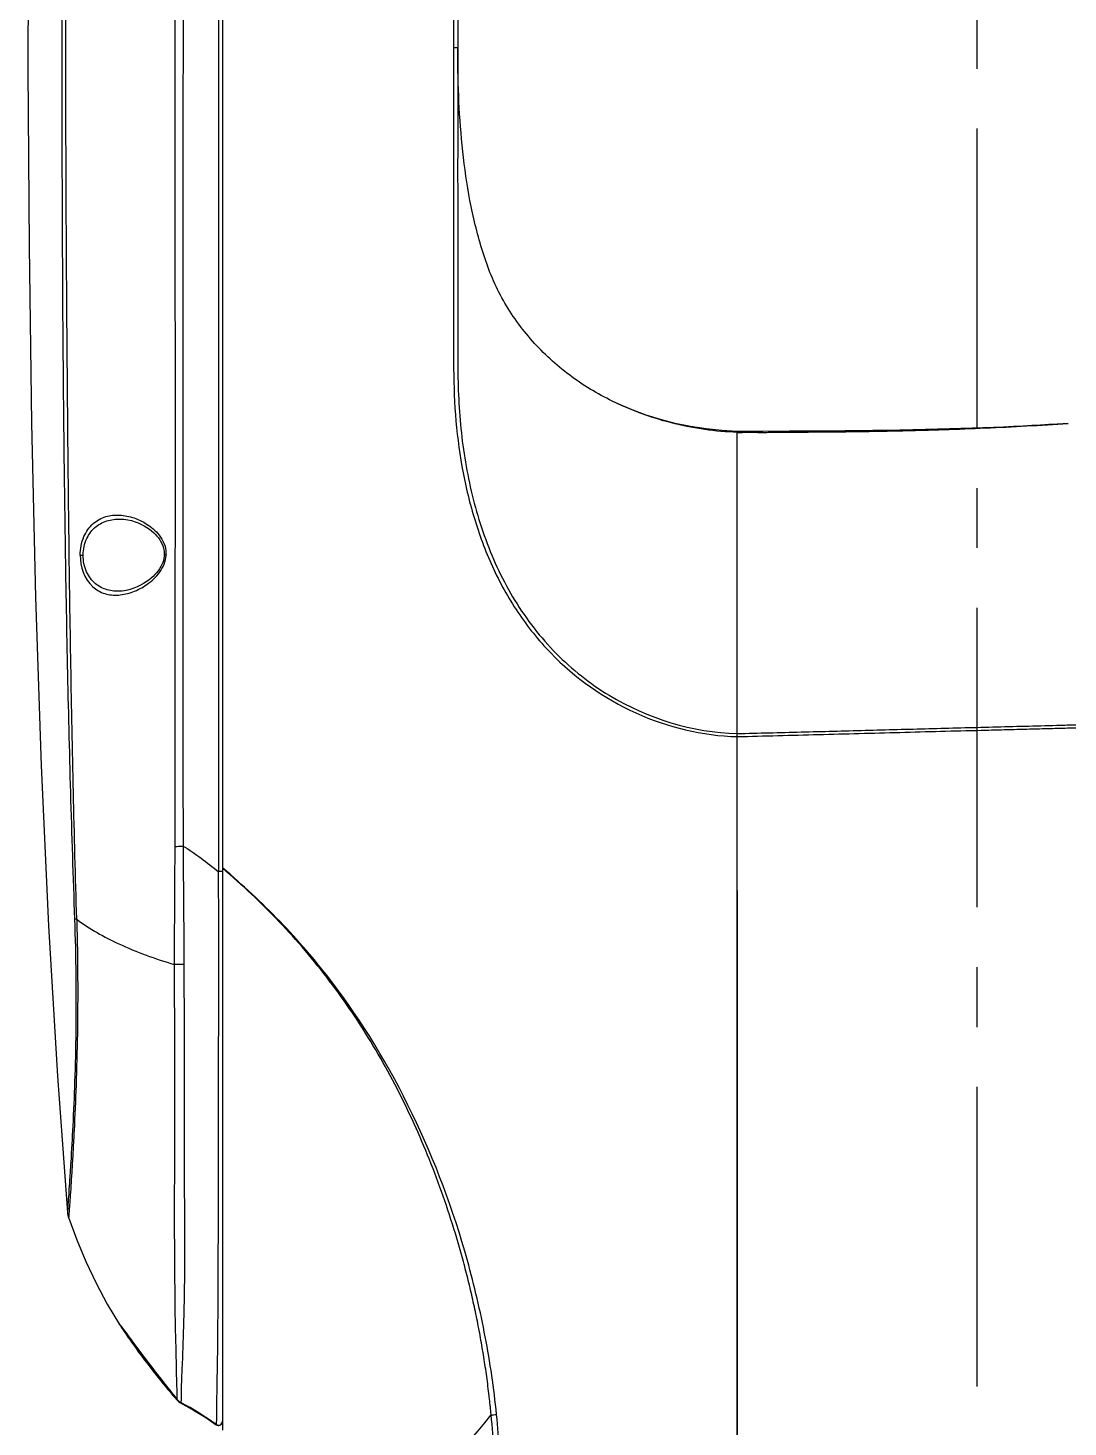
# Model space of a CAD drawing. Header units: millimetres. Extents: x 5828 to 6704, y 123 to 421.
# Drawn here: x 6334.94 to 6341.45, y 261.09 to 269.84 of the extents above; entities that cross this region are included whole.
import ezdxf

# ---------------------------------------------------------------- set-up
doc = ezdxf.new("R2010")
doc.units = ezdxf.units.MM
doc.linetypes.add('CENTER', pattern=[0.6, 0.375, -0.075, 0.075, -0.075])
doc.layers.add('中心线', color=7, linetype='Continuous')
doc.layers.add('外形图', color=7, linetype='Continuous')

msp = doc.modelspace()

# ---------------------------------------------------------------- linework, layer by layer
at = {"layer": '中心线', "linetype": 'CENTER', "ltscale": 5}
msp.add_line((6340.876, 281.2143), (6340.876, 224.7506), dxfattribs=at)
at = {"layer": '外形图', "linetype": 'ByBlock'}
for p, q in [((6337.5996, 276.5913), (6337.5996, 269.7204)), ((6337.626, 276.5663), (6337.626, 269.6549)), ((6336.1272, 276.481), (6336.1272, 264.5631)), ((6336.1535, 276.4926), (6336.1535, 261.0654)), ((6337.626, 269.7186), (6337.626, 269.7193)), ((6337.626, 269.6549), (6337.626, 269.719)), ((6337.626, 269.719), (6337.626, 269.7186)), ((6337.626, 269.7186), (6337.626, 269.7157)), ((6337.626, 269.7131), (6337.626, 269.7186)), ((6337.626, 269.7126), (6337.626, 269.7181)), ((6337.626, 269.7157), (6337.626, 269.7121)), ((6337.626, 269.7121), (6337.626, 269.7086)), ((6337.626, 268.0463), (6337.6258, 267.8916)), ((6339.5376, 267.3187), (6339.376, 267.3184)), ((6339.376, 267.3184), (6339.376, 267.3129)), ((6339.376, 241.5369), (6339.376, 267.3177)), ((6339.7041, 267.3193), (6339.5376, 267.3187)), ((6339.8751, 267.3203), (6339.7041, 267.3193)), ((6335.2623, 266.5444), (6335.2807, 266.5443)), ((6336.1542, 264.5857), (6336.1535, 264.5863)), ((6339.376, 264.4446), (6339.376, 241.1693)), ((6335.51, 261.7265), (6335.5108, 261.7256)), ((6335.5108, 261.7256), (6335.5148, 261.7205)), ((6335.5114, 261.7218), (6335.5136, 261.7181)), ((6335.5115, 261.7216), (6335.5114, 261.7218)), ((6335.5127, 261.7233), (6335.5131, 261.7229)), ((6335.5136, 261.7181), (6335.5159, 261.7147)), ((6335.5148, 261.7205), (6335.5172, 261.7173)), ((6335.5159, 261.7147), (6335.5184, 261.7107)), ((6335.5172, 261.7173), (6335.5202, 261.7133)), ((6335.5184, 261.7107), (6335.5231, 261.7037)), ((6335.5202, 261.7133), (6335.5265, 261.7048)), ((6335.5231, 261.7037), (6335.5286, 261.6953)), ((6335.5265, 261.7048), (6335.5912, 261.6169)), ((6335.5286, 261.6953), (6335.5352, 261.6855)), ((6335.5352, 261.6855), (6335.5428, 261.6744)), ((6335.5428, 261.6744), (6335.5514, 261.6618)), ((6335.5514, 261.6618), (6335.5611, 261.6478)), ((6335.5611, 261.6478), (6335.572, 261.6323)), ((6335.572, 261.6323), (6335.584, 261.6153)), ((6335.584, 261.6153), (6335.5973, 261.5966)), ((6335.5912, 261.6169), (6335.6232, 261.5738)), ((6335.5973, 261.5966), (6335.612, 261.5763)), ((6335.612, 261.5763), (6335.6281, 261.5542)), ((6335.6232, 261.5738), (6335.6517, 261.5358)), ((6335.6281, 261.5542), (6335.6458, 261.5303)), ((6335.6458, 261.5303), (6335.6651, 261.5045)), ((6335.6517, 261.5358), (6335.6789, 261.4999)), ((6335.6651, 261.5045), (6335.679, 261.4862)), ((6335.6789, 261.4999), (6335.7099, 261.4594)), ((6335.679, 261.4862), (6335.6996, 261.4593)), ((6335.7099, 261.4594), (6335.7431, 261.4166)), ((6335.7431, 261.4166), (6335.7741, 261.3771)), ((6335.7741, 261.3771), (6335.8507, 261.2804)), ((6335.8626, 261.2604), (6335.8657, 261.257)), ((6335.867, 261.2596), (6335.8656, 261.2613)), ((6335.8656, 261.2613), (6335.8681, 261.2581)), ((6335.8668, 261.2557), (6335.8657, 261.257)), ((6335.8668, 261.2557), (6335.8722, 261.2503)), ((6335.867, 261.2609), (6335.867, 261.2596)), ((6335.8681, 261.2581), (6335.8688, 261.2573)), ((6335.8688, 261.2573), (6335.8726, 261.2529)), ((6335.8747, 261.2509), (6335.8726, 261.2529)), ((6335.8726, 261.2529), (6335.8765, 261.2486)), ((6335.8896, 261.2372), (6335.9723, 261.1909)), ((6335.8935, 261.2351), (6335.8931, 261.2381)), ((6335.9723, 261.1909), (6336.0486, 261.1437)), ((6336.0486, 261.1437), (6336.1142, 261.0995)), ((6336.1142, 261.0995), (6336.1141, 261.1009))]:
    msp.add_line(p, q, dxfattribs=at)
for points in [[(6335.0205, 274.0194), (6335.0107, 273.7976), (6334.9753, 272.8044), (6334.9511, 271.7631), (6334.938, 270.6863), (6334.9352, 269.5867), (6334.9419, 268.4765), (6334.9577, 267.3695), (6334.9832, 266.2809), (6335.0188, 265.2267), (6335.0645, 264.2225), (6335.1197, 263.2818), (6335.1826, 262.4289)], [(6339.376, 267.3181), (6339.2796, 267.3238), (6339.181, 267.3344), (6339.0838, 267.3495), (6338.9886, 267.369), (6338.8957, 267.393), (6338.8057, 267.421), (6338.719, 267.453), (6338.6359, 267.4885), (6338.5942, 267.5084)], [(6341.4476, 267.3693), (6341.3792, 267.3646), (6341.3281, 267.3613), (6341.2753, 267.3581), (6341.2206, 267.355), (6341.164, 267.352), (6341.1052, 267.3491), (6341.0442, 267.3463), (6340.9808, 267.3435), (6340.9151, 267.3409), (6340.8473, 267.3385), (6340.7773, 267.3361), (6340.7051, 267.3339), (6340.6308, 267.3318), (6340.5543, 267.3299), (6340.4754, 267.3281), (6340.3943, 267.3265), (6340.3109, 267.3251), (6340.2253, 267.3238), (6340.138, 267.3227), (6340.05, 267.3217), (6339.9621, 267.3209), (6339.8751, 267.3203)], [(6335.5244, 266.7694), (6335.535, 266.7687), (6335.56, 266.7652), (6335.5836, 266.7599), (6335.6056, 266.7533), (6335.6261, 266.7455), (6335.6454, 266.7367), (6335.6635, 266.7272), (6335.6803, 266.717), (6335.6957, 266.7064), (6335.7093, 266.6958), (6335.7214, 266.6852), (6335.7324, 266.6745), (6335.7425, 266.6635), (6335.7516, 266.6522), (6335.7599, 266.6405), (6335.7674, 266.6283), (6335.7737, 266.6159), (6335.779, 266.6033), (6335.7831, 266.5908), (6335.786, 266.5784), (6335.7878, 266.5661), (6335.7886, 266.5541), (6335.7885, 266.5453)], [(6335.7885, 266.5453), (6335.7879, 266.5363), (6335.7861, 266.5241), (6335.7832, 266.5114), (6335.779, 266.4983), (6335.7736, 266.4851), (6335.767, 266.472), (6335.7592, 266.459), (6335.7504, 266.4464), (6335.7407, 266.4342), (6335.7302, 266.4224), (6335.7186, 266.4108), (6335.706, 266.3995), (6335.692, 266.3882), (6335.6762, 266.3768), (6335.6586, 266.3656), (6335.6396, 266.355), (6335.6192, 266.3452), (6335.5974, 266.3364), (6335.5741, 266.3289), (6335.5495, 266.3231), (6335.5241, 266.3194), (6335.5132, 266.3186)], [(6335.1826, 262.4289), (6335.1829, 262.4254), (6335.1834, 262.4211), (6335.1841, 262.4164), (6335.1851, 262.4113), (6335.1863, 262.4059), (6335.1877, 262.4003), (6335.1895, 262.3945), (6335.1903, 262.3922)], [(6335.1903, 262.3922), (6335.2402, 262.2572), (6335.298, 262.1204), (6335.362, 261.9861), (6335.4321, 261.8548), (6335.509, 261.7259)], [(6335.6996, 261.4593), (6335.7169, 261.437), (6335.7339, 261.4153), (6335.7505, 261.3944), (6335.7664, 261.3745), (6335.7816, 261.3559), (6335.7957, 261.3387), (6335.8088, 261.323), (6335.8206, 261.3088), (6335.8314, 261.2961), (6335.8409, 261.285), (6335.8492, 261.2754), (6335.8564, 261.2672), (6335.8626, 261.2604)], [(6335.8507, 261.2804), (6335.8623, 261.2656), (6335.8656, 261.2613)], [(6335.8722, 261.2503), (6335.8805, 261.2433), (6335.8896, 261.2372)], [(6336.1142, 261.0995), (6336.1159, 261.0984), (6336.1193, 261.0968), (6336.123, 261.0957), (6336.1268, 261.0951), (6336.1306, 261.0951), (6336.1344, 261.0957), (6336.138, 261.0969), (6336.1414, 261.0985), (6336.1444, 261.1007), (6336.1471, 261.1032), (6336.1493, 261.1061), (6336.1511, 261.1093), (6336.1524, 261.1128), (6336.1532, 261.1163), (6336.1535, 261.12)]]:
    msp.add_lwpolyline(points, dxfattribs=at)
for centre, radius, start, end in [((6345.8198, 269.7181), 8.1938, 180.03531, 180.44233), ((6335.9181, 258.6316), 5.3498, 90.07144, 90.71975), ((6335.5198, 261.7365), 0.0148, 205.36992, 206.82227), ((6335.7984, 261.9016), 0.3387, 211.67003, 212.07467), ((6335.884, 261.2709), 0.023, 190.71215, 194.4838), ((6335.8835, 261.2707), 0.0224, 194.46467, 207.89928), ((6335.8831, 261.2706), 0.0221, 207.96652, 213.69211), ((6335.8829, 261.2704), 0.0218, 213.68563, 220.22392), ((6335.2563, 260.7926), 0.7688, 37.41039, 37.56244), ((6335.8827, 261.2702), 0.0215, 220.23348, 222.51519), ((6335.933, 261.3166), 0.0899, 222.63379, 223.47913), ((6335.9657, 261.3384), 0.1263, 218.61067, 220.63432), ((6335.9314, 261.3151), 0.0878, 223.46615, 226.54897), ((6335.9712, 261.3432), 0.1336, 220.64207, 222.51152), ((6335.9294, 261.3129), 0.0848, 226.56283, 226.6942), ((6335.9257, 261.309), 0.0793, 226.65619, 229.90914), ((6335.9807, 261.3519), 0.1465, 222.50793, 223.6171), ((6335.9215, 261.3041), 0.0729, 229.94766, 230.15039), ((6335.9401, 261.3254), 0.0992, 228.72079, 230.39443), ((6335.9207, 261.3032), 0.0717, 230.15019, 230.39164), ((6335.9409, 261.3263), 0.1004, 230.39918, 241.57468), ((6334.8518, 259.3127), 2.1889, 54.7842, 61.5959), ((6336.1285, 261.1213), 0.025, 234.73893, 359.99413)]:
    msp.add_arc(centre, radius, start, end, dxfattribs=at)
for points, knots in [([(6335.9067, 276.4704), (6335.9073, 276.4705), (6335.9059, 276.4665), (6335.9073, 276.4626), (6335.9065, 276.4528), (6335.9069, 276.4405), (6335.9068, 276.4242), (6335.9069, 276.3957), (6335.907, 276.3511), (6335.9073, 276.2875), (6335.9078, 276.2102), (6335.9084, 276.1199), (6335.909, 276.0167), (6335.9096, 275.9013), (6335.9102, 275.7244), (6335.9104, 275.4769), (6335.911, 275.1516), (6335.9119, 274.7932), (6335.9127, 274.4083), (6335.9116, 274.0043), (6335.9125, 273.589), (6335.911, 273.1688), (6335.9106, 272.7476), (6335.9074, 272.1855), (6335.9088, 271.4822), (6335.9063, 270.6379), (6335.9062, 269.793), (6335.9053, 268.9479), (6335.9045, 267.8208), (6335.904, 266.6937), (6335.9055, 265.5666), (6335.9055, 265.0031), (6335.9067, 264.7213)], [0, 0, 0, 0, 0.000154, 0.000614, 0.001381, 0.002453, 0.003829, 0.005507, 0.00976, 0.01519, 0.021773, 0.029477, 0.038267, 0.048105, 0.058946, 0.08344, 0.111303, 0.142007, 0.174962, 0.209576, 0.245174, 0.281005, 0.316851, 0.352732, 0.424542, 0.496415, 0.568325, 0.640258, 0.712206, 0.856114, 0.928062, 1, 1, 1, 1]), ([(6335.8546, 276.453), (6335.8541, 276.4526), (6335.8552, 276.4495), (6335.854, 276.4446), (6335.8546, 276.4351), (6335.8542, 276.4224), (6335.8541, 276.4059), (6335.8538, 276.3769), (6335.8536, 276.3317), (6335.8534, 276.267), (6335.8533, 276.1886), (6335.8534, 276.097), (6335.8534, 275.9496), (6335.8531, 275.7358), (6335.8524, 275.4468), (6335.8517, 275.1186), (6335.852, 274.7576), (6335.8528, 274.3706), (6335.851, 273.9653), (6335.8537, 273.6198), (6335.8517, 273.3407), (6335.8523, 273.0611), (6335.854, 272.7115), (6335.8522, 272.1518), (6335.8551, 271.4515), (6335.8541, 270.6108), (6335.8559, 269.4891), (6335.8554, 268.3671), (6335.8564, 267.245), (6335.8555, 266.4035), (6335.8561, 265.562), (6335.8543, 265.001), (6335.8544, 264.7206)], [0, 0, 0, 0, 0.000158, 0.000628, 0.00141, 0.002503, 0.003904, 0.005613, 0.00994, 0.015463, 0.022151, 0.029974, 0.038893, 0.05985, 0.084639, 0.112795, 0.143769, 0.176946, 0.211762, 0.247406, 0.265272, 0.283147, 0.318885, 0.354664, 0.426272, 0.49794, 0.569642, 0.713096, 0.78483, 0.856561, 0.928284, 1, 1, 1, 1]), ([(6335.1124, 275.5864), (6335.1129, 275.5937), (6335.1254, 275.5136), (6335.1292, 275.4726), (6335.1505, 275.2881), (6335.1765, 274.9825), (6335.2066, 274.453), (6335.2072, 273.881), (6335.1902, 273.3717), (6335.1786, 272.8468), (6335.1654, 272.1895), (6335.1562, 271.3998), (6335.1478, 270.3451), (6335.1462, 269.0247), (6335.1551, 267.4388), (6335.1777, 265.8518), (6335.2074, 264.7937), (6335.2267, 264.2647)], [0, 0, 0, 0, 0.001922, 0.009999, 0.023948, 0.043309, 0.09584, 0.161157, 0.195875, 0.230633, 0.300263, 0.369974, 0.43979, 0.579631, 0.719667, 0.859819, 1, 1, 1, 1]), ([(6335.2404, 264.2642), (6335.2252, 264.7942), (6335.2006, 265.8543), (6335.1826, 267.4443), (6335.1737, 268.7687), (6335.1715, 269.8272), (6335.1717, 270.62), (6335.1765, 271.4118), (6335.1821, 272.071), (6335.1899, 272.5978), (6335.1978, 272.9923), (6335.2047, 273.3864), (6335.217, 273.7764), (6335.2199, 274.155), (6335.2142, 274.5104), (6335.2016, 274.8312), (6335.1867, 275.0723), (6335.1737, 275.2406), (6335.1647, 275.3461), (6335.1562, 275.4367), (6335.1486, 275.5116), (6335.1423, 275.5697), (6335.1374, 275.6084), (6335.1347, 275.6295), (6335.1325, 275.6408), (6335.1323, 275.6443), (6335.1307, 275.6486), (6335.1304, 275.6482)], [0, 0, 0, 0, 0.139669, 0.279326, 0.418851, 0.488538, 0.558155, 0.627694, 0.697124, 0.731807, 0.766465, 0.801075, 0.835639, 0.869251, 0.900785, 0.929269, 0.953824, 0.964397, 0.973724, 0.981736, 0.988359, 0.993528, 0.997205, 0.998476, 0.999365, 0.99987, 1, 1, 1, 1]), ([(6337.5996, 269.7204), (6337.5996, 269.5017), (6337.5998, 269.1736), (6337.5992, 268.7362), (6337.5994, 268.4081), (6337.6, 268.08), (6337.5984, 267.752), (6337.6063, 267.4237), (6337.6471, 267.0977), (6337.722, 266.7779), (6337.8357, 266.4694), (6337.9949, 266.1814), (6338.2687, 265.8399), (6338.7228, 265.5176), (6339.1587, 265.4134), (6339.376, 265.4078)], [0, 0, 0, 0, 0.125228, 0.18785, 0.250476, 0.313105, 0.375736, 0.438355, 0.50095, 0.563528, 0.626081, 0.688603, 0.751103, 0.875545, 1, 1, 1, 1]), ([(6337.6249, 269.7196), (6337.6237, 269.7198), (6337.6153, 269.7203), (6337.6068, 269.7204), (6337.5996, 269.7204)], [0, 0, 0, 0, 0.145979, 1, 1, 1, 1]), ([(6337.626, 269.7193), (6337.626, 269.7194), (6337.6255, 269.7195), (6337.6252, 269.7196), (6337.6249, 269.7196)], [0, 0, 0, 0, 0.276208, 1, 1, 1, 1]), ([(6339.376, 265.4078), (6339.4609, 265.4101), (6339.6307, 265.4145), (6339.8853, 265.4211), (6340.1399, 265.4278), (6340.3946, 265.4345), (6340.6492, 265.4414), (6340.8614, 265.4468), (6341.0312, 265.4511), (6341.1585, 265.4543), (6341.2858, 265.4577), (6341.4131, 265.4612), (6341.5404, 265.4647), (6341.6677, 265.4679), (6341.795, 265.4709), (6341.9011, 265.4739), (6341.986, 265.4765), (6342.0496, 265.4784), (6342.1133, 265.48), (6342.177, 265.4812), (6342.2406, 265.4822), (6342.3043, 265.4834), (6342.3679, 265.4854), (6342.4315, 265.4889), (6342.495, 265.4944), (6342.5582, 265.5022), (6342.6211, 265.5128), (6342.7042, 265.5305), (6342.8065, 265.5595), (6342.9257, 265.6046), (6343.0411, 265.659), (6343.152, 265.7219), (6343.258, 265.7927), (6343.3587, 265.8709), (6343.4538, 265.9559), (6343.5726, 266.0773), (6343.7062, 266.243), (6343.842, 266.4591), (6343.9345, 266.6506), (6343.996, 266.8089), (6344.036, 266.9299), (6344.07, 267.0526), (6344.098, 267.1769), (6344.1201, 267.3024), (6344.1335, 267.4077), (6344.1412, 267.4923), (6344.1471, 267.577), (6344.1512, 267.6831), (6344.1519, 267.7892), (6344.1518, 267.8741), (6344.1516, 267.9378), (6344.1514, 268.0014), (6344.1514, 268.0651), (6344.1516, 268.1288), (6344.152, 268.2137), (6344.1524, 268.3198), (6344.1526, 268.4471), (6344.1524, 268.5745), (6344.152, 268.7018), (6344.1516, 268.8291), (6344.1513, 268.9989), (6344.1514, 269.2111), (6344.1518, 269.4657), (6344.1518, 269.6355), (6344.1518, 269.7204)], [0, 0, 0, 0, 0.031253, 0.062506, 0.093759, 0.125011, 0.156263, 0.187514, 0.20314, 0.218765, 0.234391, 0.250016, 0.265641, 0.281266, 0.296891, 0.312516, 0.320328, 0.328141, 0.335953, 0.343765, 0.351578, 0.35939, 0.367202, 0.375017, 0.382832, 0.390646, 0.398461, 0.406278, 0.421908, 0.437536, 0.453167, 0.468795, 0.484424, 0.500053, 0.515685, 0.531315, 0.562562, 0.593806, 0.625048, 0.640673, 0.656298, 0.671923, 0.687548, 0.703173, 0.718798, 0.726611, 0.734423, 0.750048, 0.765672, 0.773484, 0.781296, 0.789108, 0.79692, 0.804732, 0.812544, 0.828167, 0.84379, 0.859413, 0.875036, 0.890658, 0.90628, 0.937522, 0.968763, 1, 1, 1, 1]), ([(6337.626, 269.6549), (6337.626, 269.3868), (6337.6254, 268.8506), (6337.6263, 268.3144), (6337.626, 268.0463)], [0, 0, 0, 0, 0.49996, 1, 1, 1, 1]), ([(6338.5941, 267.5083), (6338.5, 267.5547), (6338.3192, 267.6634), (6338.1247, 267.8416), (6337.9943, 268.0052), (6337.9094, 268.1369), (6337.8401, 268.2772), (6337.7876, 268.4243), (6337.7444, 268.5741), (6337.6967, 268.7763), (6337.6439, 269.136), (6337.6279, 269.4474), (6337.6262, 269.6549)], [0, 0, 0, 0, 0.126028, 0.251598, 0.314289, 0.376869, 0.43934, 0.501735, 0.564095, 0.626426, 0.750983, 1, 1, 1, 1]), ([(6339.376, 265.4265), (6339.5095, 265.43), (6339.7764, 265.4369), (6340.11, 265.4456), (6340.3769, 265.4527), (6340.5771, 265.4581), (6340.7772, 265.4633), (6340.9774, 265.4684), (6341.1776, 265.4734), (6341.3444, 265.4779), (6341.4778, 265.4817), (6341.5779, 265.4843), (6341.678, 265.4868), (6341.7781, 265.4892), (6341.8614, 265.4914), (6341.9282, 265.4934), (6341.9782, 265.4949), (6342.0282, 265.4964), (6342.0783, 265.4978), (6342.1283, 265.4989), (6342.1784, 265.4998), (6342.2284, 265.5007), (6342.2951, 265.5018), (6342.3786, 265.5041), (6342.4785, 265.5108), (6342.5779, 265.5233), (6342.6762, 265.5428), (6342.7729, 265.5692), (6342.8675, 265.6023), (6342.9597, 265.6415), (6343.0493, 265.6863), (6343.1361, 265.7364), (6343.2198, 265.7915), (6343.3269, 265.8713), (6343.4522, 265.982), (6343.5876, 266.1298), (6343.708, 266.2901), (6343.8131, 266.4607), (6343.9029, 266.6399), (6343.9772, 266.826), (6344.0363, 267.0174), (6344.0805, 267.2128), (6344.105, 267.378), (6344.1172, 267.5109), (6344.1219, 267.5942), (6344.1242, 267.6609), (6344.1256, 267.7276), (6344.1261, 267.8111), (6344.1258, 267.9112), (6344.1256, 267.9779), (6344.1256, 268.0113)], [0, 0, 0, 0, 0.06251, 0.125019, 0.156273, 0.187527, 0.218781, 0.250034, 0.281287, 0.312539, 0.328165, 0.343792, 0.359418, 0.375043, 0.390669, 0.398482, 0.406295, 0.414108, 0.42192, 0.429733, 0.437546, 0.445359, 0.453172, 0.468797, 0.484428, 0.500055, 0.515687, 0.531319, 0.546948, 0.562578, 0.578208, 0.593835, 0.609462, 0.625088, 0.656332, 0.687573, 0.718817, 0.750056, 0.781294, 0.812534, 0.843773, 0.875014, 0.906257, 0.92188, 0.937504, 0.945316, 0.953128, 0.968752, 0.984376, 1, 1, 1, 1]), ([(6337.6258, 267.8916), (6337.6258, 267.7505), (6337.6265, 267.4682), (6337.6789, 267.0472), (6337.7894, 266.6377), (6337.9702, 266.2531), (6338.2312, 265.9162), (6338.6726, 265.5653), (6339.0971, 265.4339), (6339.376, 265.4265)], [0, 0, 0, 0, 0.125515, 0.250932, 0.376276, 0.501492, 0.62661, 0.751711, 1, 1, 1, 1]), ([(6339.376, 267.3128), (6339.3083, 267.315), (6339.0394, 267.3386), (6338.7754, 267.4191), (6338.5941, 267.5083)], [0, 0, 0, 0, 0.251012, 1, 1, 1, 1]), ([(6339.376, 267.3129), (6339.3868, 267.3129), (6339.403, 267.3129), (6339.4246, 267.313), (6339.4408, 267.3131), (6339.457, 267.3132), (6339.4786, 267.3132), (6339.5001, 267.3129), (6339.5217, 267.3128), (6339.5433, 267.3128), (6339.5703, 267.313), (6339.6027, 267.313), (6339.6351, 267.3131), (6339.6675, 267.3133), (6339.6999, 267.3133), (6339.7323, 267.3133), (6339.7646, 267.3137), (6339.797, 267.3145), (6339.8401, 267.3153), (6339.8833, 267.3155), (6339.9265, 267.3157), (6339.9697, 267.316), (6340.0237, 267.3166), (6340.0884, 267.3174), (6340.1532, 267.3182), (6340.218, 267.3193), (6340.3043, 267.3208), (6340.4123, 267.3231), (6340.5418, 267.3264), (6340.7145, 267.3316), (6340.9302, 267.3398), (6341.189, 267.3524), (6341.3614, 267.3631), (6341.4476, 267.3693)], [0, 0, 0, 0, 0.015625, 0.023438, 0.031252, 0.039064, 0.046874, 0.062489, 0.070299, 0.078112, 0.09374, 0.109367, 0.124992, 0.140618, 0.156247, 0.171875, 0.187491, 0.203098, 0.218708, 0.249959, 0.265589, 0.281215, 0.312465, 0.343718, 0.374971, 0.406223, 0.437476, 0.499982, 0.562487, 0.624991, 0.749996, 0.874997, 1, 1, 1, 1]), ([(6335.2623, 266.5444), (6335.2624, 266.5836), (6335.276, 266.6575), (6335.3359, 266.7449), (6335.4199, 266.7907), (6335.511, 266.7993), (6335.6032, 266.7799), (6335.677, 266.7429), (6335.731, 266.6995), (6335.7678, 266.6574), (6335.7894, 266.6142), (6335.7998, 266.5755), (6335.7987, 266.5551), (6335.7996, 266.5449)], [0, 0, 0, 0, 0.144632, 0.268476, 0.37786, 0.485726, 0.599221, 0.721148, 0.786016, 0.853895, 0.925281, 0.962373, 1, 1, 1, 1]), ([(6335.2807, 266.5443), (6335.2809, 266.58), (6335.2947, 266.6481), (6335.3551, 266.7267), (6335.4374, 266.7663), (6335.4957, 266.7709), (6335.5244, 266.7694)], [0, 0, 0, 0, 0.287033, 0.538649, 0.76884, 1, 1, 1, 1]), ([(6335.2623, 266.5444), (6335.2617, 266.4734), (6335.2979, 266.3624), (6335.4141, 266.2972), (6335.5042, 266.2898), (6335.5953, 266.3111), (6335.6847, 266.358), (6335.7661, 266.4316), (6335.7981, 266.5058), (6335.7996, 266.5449)], [0, 0, 0, 0, 0.264994, 0.373515, 0.480644, 0.594751, 0.718698, 0.853719, 1, 1, 1, 1]), ([(6335.5132, 266.3186), (6335.4858, 266.3172), (6335.4298, 266.3218), (6335.3509, 266.362), (6335.2936, 266.4409), (6335.2806, 266.5086), (6335.2807, 266.5443)], [0, 0, 0, 0, 0.22597, 0.452621, 0.705911, 1, 1, 1, 1]), ([(6335.8544, 264.7204), (6335.8583, 264.7205), (6335.8758, 264.721), (6335.8933, 264.7212), (6335.9067, 264.7213)], [0, 0, 0, 0, 0.227479, 1, 1, 1, 1]), ([(6335.9067, 264.7213), (6335.9077, 264.598), (6335.9082, 264.3514), (6335.9122, 264.1047), (6335.9114, 263.9814)], [0, 0, 0, 0, 0.499956, 1, 1, 1, 1]), ([(6336.127, 264.5631), (6336.1269, 264.3626), (6336.129, 263.9625), (6336.1263, 263.3716), (6336.1254, 262.8093), (6336.1255, 262.2982), (6336.1239, 261.8559), (6336.1208, 261.4995), (6336.1156, 261.2567), (6336.115, 261.1358), (6336.1141, 261.1009)], [0, 0, 0, 0, 0.173688, 0.346707, 0.511966, 0.660916, 0.789599, 0.895253, 0.969733, 1, 1, 1, 1]), ([(6336.1535, 264.5621), (6336.1535, 264.5628), (6336.1494, 264.5621), (6336.1453, 264.5632), (6336.1365, 264.5629), (6336.1305, 264.5631), (6336.1272, 264.5631)], [0, 0, 0, 0, 0.078253, 0.29671, 0.620863, 1, 1, 1, 1]), ([(6337.8337, 261.1588), (6337.8367, 261.1625), (6337.8337, 261.1739), (6337.8331, 261.1881), (6337.8313, 261.2035), (6337.8293, 261.2237), (6337.8265, 261.2491), (6337.8219, 261.2896), (6337.8157, 261.3403), (6337.8077, 261.4009), (6337.799, 261.4615), (6337.7866, 261.5422), (6337.7695, 261.6428), (6337.7464, 261.763), (6337.7209, 261.8828), (6337.6928, 262.002), (6337.652, 262.1601), (6337.5949, 262.3561), (6337.5163, 262.5882), (6337.4278, 262.8166), (6337.2961, 263.1153), (6337.1051, 263.4764), (6336.8315, 263.8825), (6336.5149, 264.2555), (6336.2764, 264.4776), (6336.1535, 264.584)], [0, 0, 0, 0, 0.003633, 0.00754, 0.01145, 0.015361, 0.023184, 0.031006, 0.046651, 0.062297, 0.077943, 0.09359, 0.124886, 0.156184, 0.187485, 0.218788, 0.250093, 0.312704, 0.375317, 0.437927, 0.500527, 0.625619, 0.750566, 0.875353, 1, 1, 1, 1]), ([(6337.8692, 261.1641), (6337.8534, 261.3269), (6337.8052, 261.6512), (6337.6559, 262.2886), (6337.3698, 263.0585), (6336.9447, 263.7629), (6336.5183, 264.2585), (6336.2779, 264.4797), (6336.1542, 264.5857)], [0, 0, 0, 0, 0.125209, 0.25045, 0.500687, 0.750471, 0.875304, 1, 1, 1, 1]), ([(6335.2267, 264.2647), (6335.235, 264.0308), (6335.2388, 263.6912), (6335.2286, 263.2596), (6335.2171, 262.9865), (6335.206, 262.7879), (6335.1976, 262.6557), (6335.1924, 262.5788), (6335.1884, 262.5178), (6335.1849, 262.4732), (6335.1838, 262.4454), (6335.1823, 262.4325), (6335.1826, 262.4289)], [0, 0, 0, 0, 0.38224, 0.554342, 0.704852, 0.828665, 0.879073, 0.921156, 0.95454, 0.97894, 0.99415, 1, 1, 1, 1]), ([(6335.2404, 264.2642), (6335.2436, 264.1422), (6335.2477, 263.9032), (6335.2456, 263.5565), (6335.2375, 263.2377), (6335.2269, 262.995), (6335.2178, 262.8235), (6335.2114, 262.7146), (6335.2055, 262.6206), (6335.2003, 262.5422), (6335.1959, 262.4803), (6335.1933, 262.4393), (6335.1913, 262.4151), (6335.1912, 262.4027), (6335.1894, 262.3954), (6335.1903, 262.3922)], [0, 0, 0, 0, 0.195432, 0.38275, 0.555116, 0.706013, 0.771745, 0.830155, 0.880629, 0.922662, 0.955886, 0.979981, 0.988528, 0.994724, 1, 1, 1, 1]), ([(6335.2404, 264.2642), (6335.2388, 264.2642), (6335.2343, 264.2643), (6335.2297, 264.2644), (6335.2267, 264.2647)], [0, 0, 0, 0, 0.335192, 1, 1, 1, 1]), ([(6335.2404, 264.2642), (6335.3213, 264.203), (6335.52, 264.0929), (6335.7324, 264.0166), (6335.8509, 263.9811)], [0, 0, 0, 0, 0.450754, 1, 1, 1, 1]), ([(6335.8509, 263.9811), (6335.8502, 263.8964), (6335.8516, 263.7278), (6335.8536, 263.4767), (6335.8516, 263.2298), (6335.8522, 262.9155), (6335.8518, 262.614), (6335.8508, 262.3277), (6335.8533, 262.0792), (6335.854, 261.8117), (6335.8614, 261.55), (6335.8645, 261.3747), (6335.8677, 261.2881), (6335.867, 261.2609)], [0, 0, 0, 0, 0.093413, 0.185968, 0.276901, 0.365645, 0.532571, 0.609459, 0.681324, 0.806608, 0.904492, 0.969978, 1, 1, 1, 1]), ([(6335.9114, 263.9814), (6335.9112, 263.8951), (6335.9129, 263.7231), (6335.9138, 263.4667), (6335.912, 263.2146), (6335.9135, 262.8936), (6335.9144, 262.5858), (6335.9142, 262.294), (6335.9156, 262.0419), (6335.9112, 261.7729), (6335.9035, 261.538), (6335.8966, 261.3934), (6335.8931, 261.3119), (6335.8945, 261.2626), (6335.8931, 261.238)], [0, 0, 0, 0, 0.094359, 0.188121, 0.280254, 0.370076, 0.539095, 0.61677, 0.689215, 0.814735, 0.910827, 0.946204, 0.973084, 1, 1, 1, 1]), ([(6335.5064, 261.7301), (6335.5063, 261.7304), (6335.506, 261.732), (6335.5073, 261.7301), (6335.5077, 261.7296)], [0, 0, 0, 0, 0.307207, 1, 1, 1, 1]), ([(6335.5101, 261.7238), (6335.5097, 261.7244), (6335.5085, 261.7264), (6335.5073, 261.7284), (6335.5066, 261.7298)], [0, 0, 0, 0, 0.329001, 1, 1, 1, 1]), ([(6335.5077, 261.7296), (6335.5081, 261.7292), (6335.5098, 261.7272), (6335.5114, 261.7251), (6335.5127, 261.7233)], [0, 0, 0, 0, 0.181756, 1, 1, 1, 1]), ([(6335.5131, 261.7229), (6335.5379, 261.6906), (6335.5968, 261.6081), (6335.658, 261.5272), (6335.6949, 261.4791)], [0, 0, 0, 0, 0.401763, 1, 1, 1, 1]), ([(6335.6843, 261.4791), (6335.6846, 261.4805), (6335.6877, 261.4819), (6335.6895, 261.4838), (6335.6906, 261.4846)], [0, 0, 0, 0, 0.499003, 1, 1, 1, 1]), ([(6335.6949, 261.4791), (6335.7275, 261.4366), (6335.7841, 261.3637), (6335.8422, 261.2919), (6335.8658, 261.2612)], [0, 0, 0, 0, 0.580978, 1, 1, 1, 1]), ([(6335.8778, 261.2457), (6335.8773, 261.2461), (6335.8764, 261.2468), (6335.8755, 261.2475), (6335.875, 261.2479)], [0, 0, 0, 0, 0.466246, 1, 1, 1, 1]), ([(6335.8794, 261.246), (6335.8802, 261.2453), (6335.8831, 261.2419), (6335.8789, 261.2449), (6335.8778, 261.2457)], [0, 0, 0, 0, 0.426888, 1, 1, 1, 1]), ([(6336.8502, 260.0167), (6336.8844, 260.0553), (6336.9922, 260.1749), (6337.3249, 260.5527), (6337.6189, 260.8959), (6337.8356, 261.1611)], [0, 0, 0, 0, 0.10255, 0.319677, 1, 1, 1, 1]), ([(6338.0546, 246.1034), (6338.0386, 246.7255), (6338.0085, 247.9733), (6337.9686, 249.8488), (6337.9343, 251.7313), (6337.9068, 253.6173), (6337.8892, 255.1901), (6337.8783, 256.4482), (6337.8717, 257.3912), (6337.8667, 258.3339), (6337.8641, 259.1193), (6337.8626, 259.7476), (6337.8614, 260.219), (6337.866, 260.6904), (6337.8506, 261.0047), (6337.8356, 261.1611)], [0, 0, 0, 0, 0.123966, 0.248625, 0.373704, 0.499012, 0.624371, 0.687021, 0.749637, 0.812225, 0.874803, 0.906094, 0.937392, 0.968695, 1, 1, 1, 1]), ([(6337.8358, 261.1591), (6337.8379, 261.1602), (6337.8433, 261.16), (6337.8543, 261.1618), (6337.8631, 261.1633), (6337.8692, 261.1641)], [0, 0, 0, 0, 0.211401, 0.454928, 1, 1, 1, 1]), ([(6338.1018, 246.1119), (6338.0859, 246.7337), (6338.0557, 247.9809), (6338.0155, 249.8556), (6337.9805, 251.7372), (6337.9521, 253.6225), (6337.9336, 255.1947), (6337.9217, 256.4524), (6337.9144, 257.3951), (6337.9082, 258.3375), (6337.9043, 259.2798), (6337.8992, 260.0651), (6337.9026, 260.6936), (6337.8851, 261.0077), (6337.8692, 261.1641)], [0, 0, 0, 0, 0.123954, 0.248597, 0.373663, 0.498964, 0.624324, 0.686977, 0.749598, 0.812192, 0.874778, 0.937377, 0.968687, 1, 1, 1, 1])]:
    msp.add_open_spline(points, degree=3, knots=knots, dxfattribs=at)
for points in [[(6335.7996, 266.5449), (6335.7959, 266.5451), (6335.7922, 266.5453), (6335.7885, 266.5453)], [(6335.8544, 264.7206), (6335.8531, 264.4741), (6335.8512, 264.2276), (6335.8509, 263.9811)], [(6335.9067, 264.7223), (6335.9844, 264.6757), (6336.0563, 264.6198), (6336.127, 264.5631)], [(6335.8747, 261.2509), (6335.8762, 261.2492), (6335.8778, 261.2477), (6335.8794, 261.246)]]:
    msp.add_open_spline(points, degree=3, dxfattribs=at)

doc.saveas('drawing.dxf')
